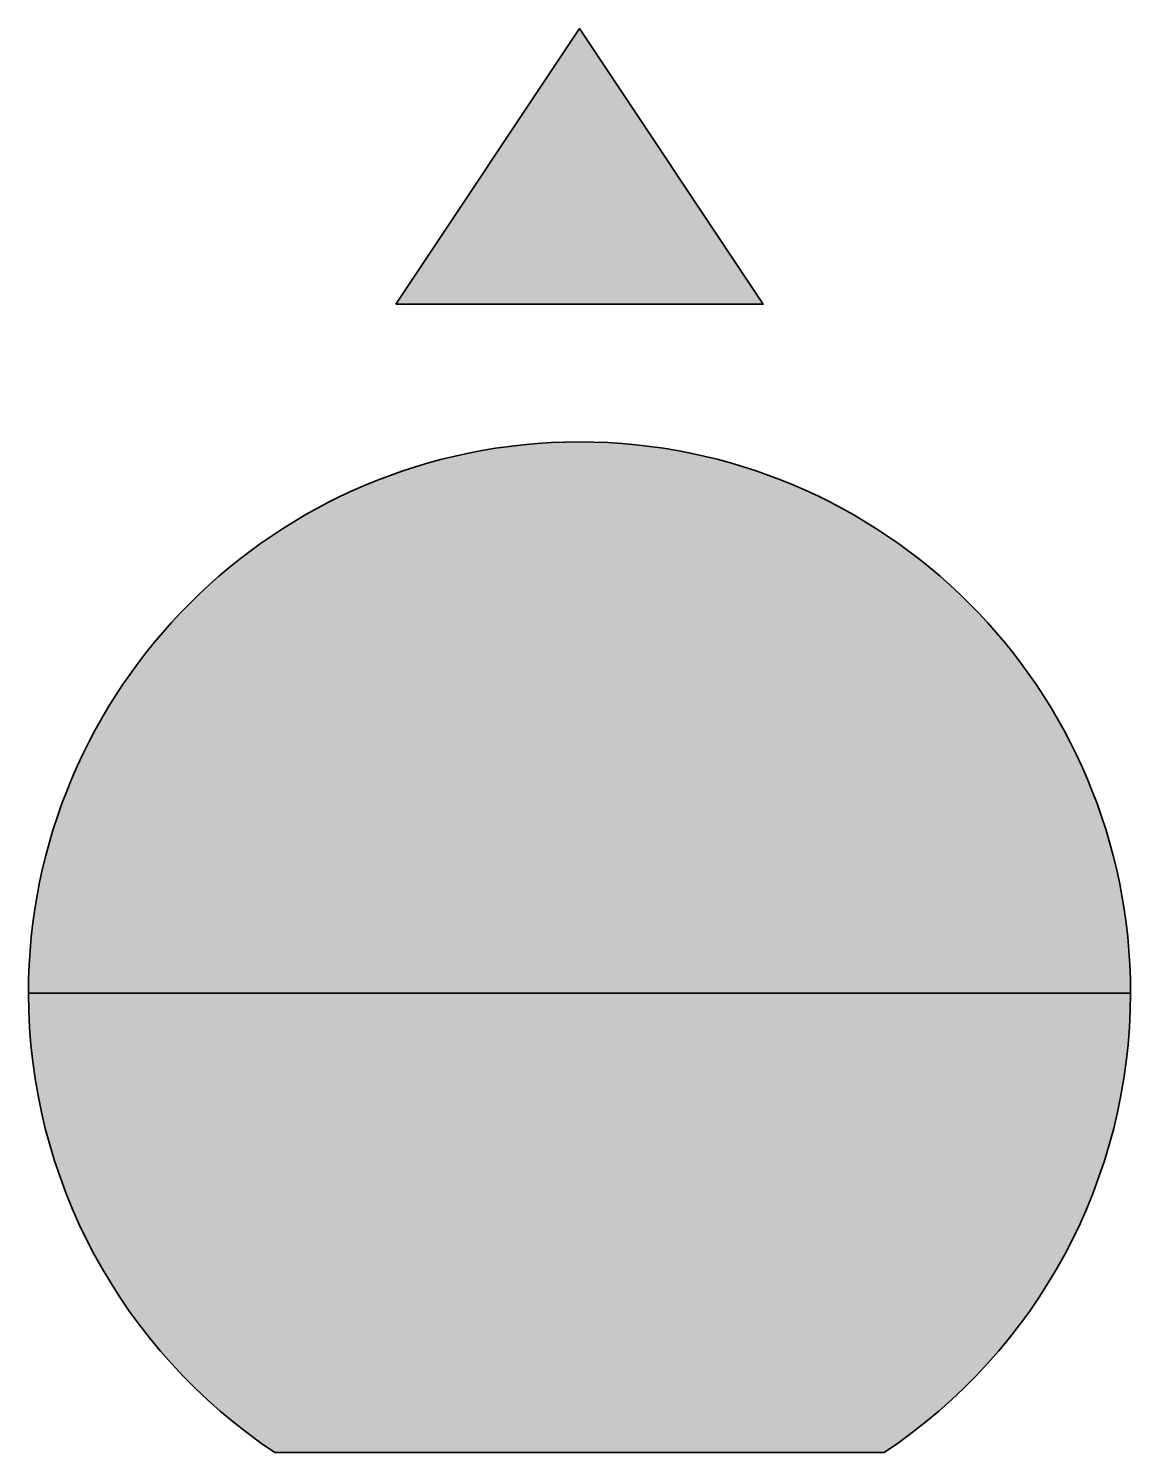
# Model space of a CAD drawing. Header units: metres. Extents: x -2.4 to 2.4, y 0 to 6.2.
import ezdxf

# ---------------------------------------------------------------- set-up
doc = ezdxf.new("R2010")
doc.units = ezdxf.units.M

msp = doc.modelspace()

# ---------------------------------------------------------------- hatches: boundary and pattern name
at = {"linetype": 'Continuous', "lineweight": 35, "true_color": 0x237f52}
h = msp.add_hatch(color=107, dxfattribs=at)
h.dxf.hatch_style = 1
h.paths.add_polyline_path([(-0.8, 5), (0.8, 5), (0, 6.2)])
h = msp.add_hatch(color=107, dxfattribs=at)
h.dxf.hatch_style = 1
h.paths.add_polyline_path([(-2.4, 2), (2.4, 2, 1)])
at = {"linetype": 'Continuous', "lineweight": 35, "true_color": 0xbb1e10}
h = msp.add_hatch(color=22, dxfattribs=at)
h.dxf.hatch_style = 1
h.paths.add_polyline_path([(2.4, 2), (-2.4, 2, 0.251381), (-1.3266, 0), (1.3266, 0, 0.251381)])

# ---------------------------------------------------------------- linework, layer by layer
at = {"color": 22, "linetype": 'Continuous', "lineweight": 35}
msp.add_line((-2.4, 2), (2.4, 2), dxfattribs=at)
at = {"color": 22, "linetype": 'Continuous', "lineweight": 35, "true_color": 0xbb1e10}
msp.add_line((-1.3266, 0), (1.3266, 0), dxfattribs=at)
at = {"color": 107, "linetype": 'Continuous', "lineweight": 35, "flags": 128}
msp.add_lwpolyline([(-0.8, 5), (0, 6.2), (0.8, 5)], close=True, dxfattribs=at)
at = {"color": 107, "linetype": 'Continuous', "lineweight": 35}
msp.add_arc((0, 2), 2.4, 0, 180, dxfattribs=at)
at = {"color": 22, "linetype": 'Continuous', "lineweight": 35, "true_color": 0xbb1e10}
for start, end in [(180, 236.44269), (303.55731, 0)]:
    msp.add_arc((0, 2), 2.4, start, end, dxfattribs=at)

doc.saveas('drawing.dxf')
